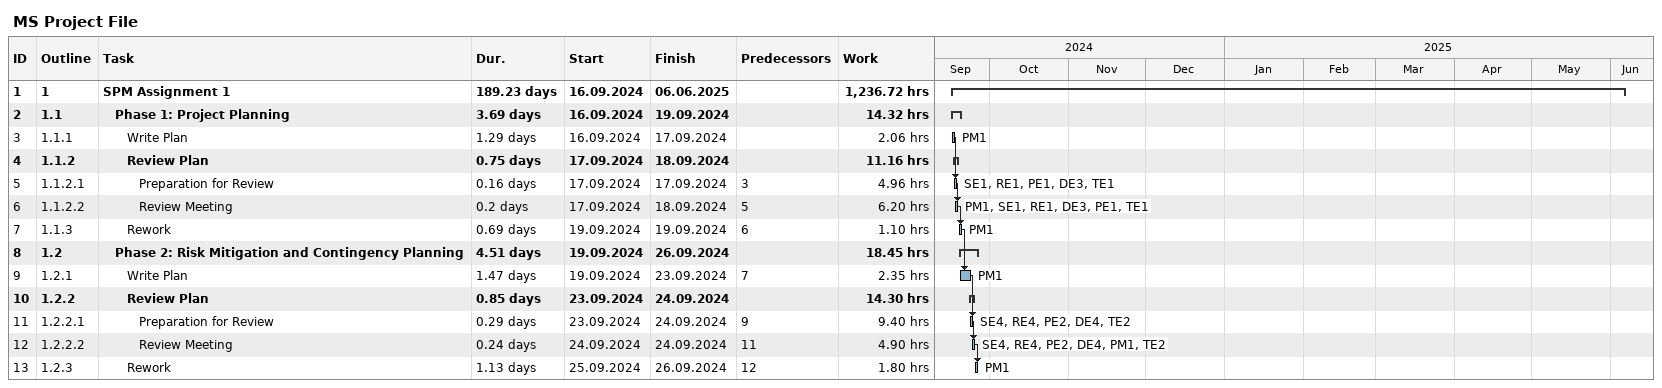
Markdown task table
MS Project File

| ID | WBS | Task | Duration | Start | Finish | Predecessors | Resources | Work (h) |
|---|---|---|---|---|---|---|---|---|
| 1 | 1 | **SPM Assignment 1** | 189.23d | 2024-09-16 | 2025-06-06 |  |  | 1236.72 |
| 2 | 1.1 | **Phase 1: Project Planning** | 3.69d | 2024-09-16 | 2024-09-19 |  |  | 14.32 |
| 3 | 1.1.1 | Write Plan | 1.29d | 2024-09-16 | 2024-09-17 |  | PM1 | 2.06 |
| 4 | 1.1.2 | **Review Plan** | 0.75d | 2024-09-17 | 2024-09-18 |  |  | 11.16 |
| 5 | 1.1.2.1 | Preparation for Review | 0.16d | 2024-09-17 | 2024-09-17 | 3 | SE1, RE1, PE1, DE3, TE1 | 4.96 |
| 6 | 1.1.2.2 | Review Meeting | 0.2d | 2024-09-17 | 2024-09-18 | 5 | PM1, SE1, RE1, DE3, PE1, TE1 | 6.20 |
| 7 | 1.1.3 | Rework | 0.69d | 2024-09-19 | 2024-09-19 | 6 | PM1 | 1.10 |
| 8 | 1.2 | **Phase 2: Risk Mitigation and Contingency Planning** | 4.51d | 2024-09-19 | 2024-09-26 |  |  | 18.45 |
| 9 | 1.2.1 | Write Plan | 1.47d | 2024-09-19 | 2024-09-23 | 7 | PM1 | 2.35 |
| 10 | 1.2.2 | **Review Plan** | 0.85d | 2024-09-23 | 2024-09-24 |  |  | 14.30 |
| 11 | 1.2.2.1 | Preparation for Review | 0.29d | 2024-09-23 | 2024-09-24 | 9 | SE4, RE4, PE2, DE4, TE2 | 9.40 |
| 12 | 1.2.2.2 | Review Meeting | 0.24d | 2024-09-24 | 2024-09-24 | 11 | SE4, RE4, PE2, DE4, PM1, TE2 | 4.90 |
| 13 | 1.2.3 | Rework | 1.13d | 2024-09-25 | 2024-09-26 | 12 | PM1 | 1.80 |
